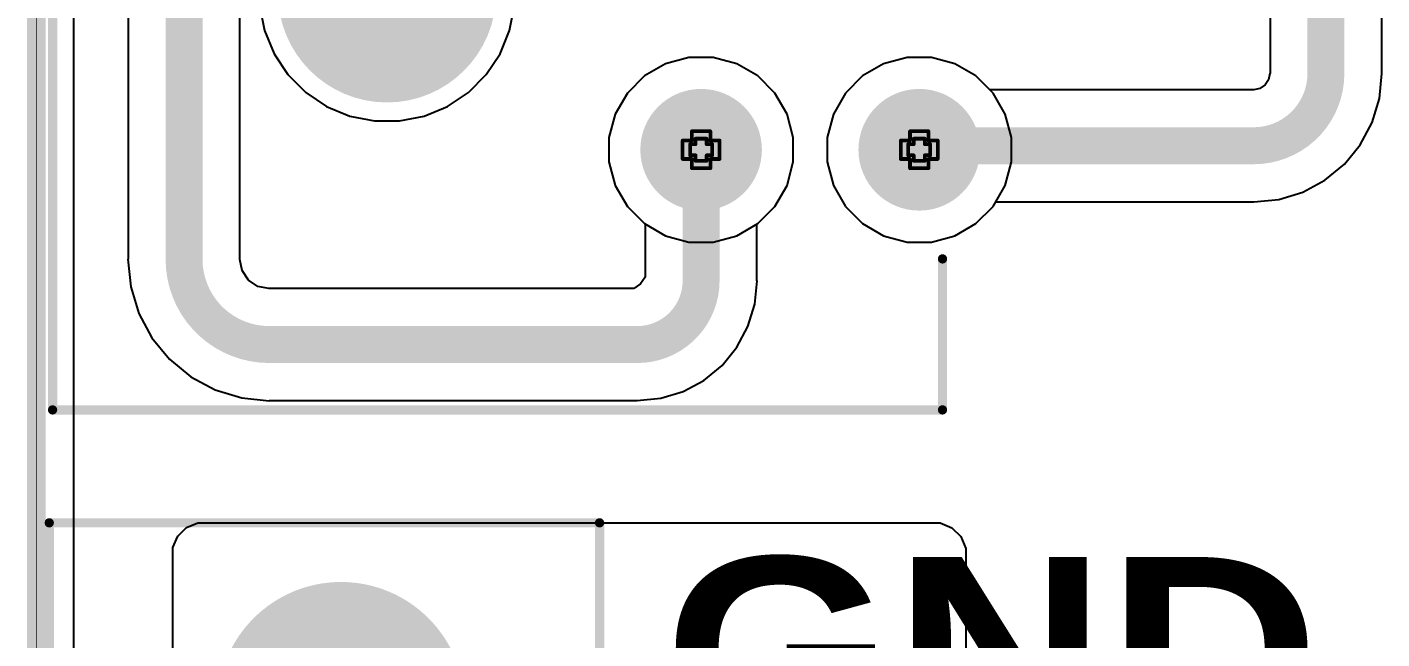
# Model space of a CAD drawing. Header units: inches. Extents: x 0 to 11.4, y 0 to 6.8.
# Drawn here: x -0.005 to 0.729, y 1.611 to 1.942 of the extents above; entities that cross this region are included whole.
import ezdxf

# ---------------------------------------------------------------- set-up
doc = ezdxf.new("R2010")
doc.units = ezdxf.units.IN
doc.header["$MEASUREMENT"] = 0
for name, color, linetype in [('Board Outline', 216, 'Continuous'), ('Bottom Layer', 5, 'Continuous'), ('Bottom Overlay', 54, 'Continuous'), ('Bottom Solder', 6, 'Continuous'), ('Dimension', 6, 'Continuous'), ('Drill Drawing', 1, 'Continuous'), ('Multi-Layer', 9, 'Continuous'), ('Pad Holes', 156, 'Continuous'), ('Top Layer', 1, 'Continuous'), ('Top Overlay', 2, 'Continuous'), ('Top Solder', 216, 'Continuous')]:
    doc.layers.add(name, color=color, linetype=linetype)
doc.styles.add('Arial Black_Bold', font='', dxfattribs={"height": 0.2})
doc.styles.get('Arial Black_Bold').set_extended_font_data('Arial Black', bold=True)

# ---------------------------------------------------------------- blocks, each defined once
blk = doc.blocks.new('691137710002_1')
at = {"layer": 'Bottom Layer'}
blk.add_hatch(color=5, dxfattribs=at).paths.add_polyline_path([(-0.03701, 0.06299), (-0.03701, -0.06299), (-0.16299, -0.06299), (-0.16299, 0.06299)])
h = blk.add_hatch(color=5, dxfattribs=at)
edge = h.paths.add_edge_path()
edge.add_arc((0.1, 0), 0.06299, 0, 360)
at = {"layer": 'Bottom Solder'}
blk.add_hatch(color=6, dxfattribs=at).paths.add_polyline_path([(-0.03301, 0.06699), (-0.03301, -0.06699), (-0.16699, -0.06699), (-0.16699, 0.06699)])
h = blk.add_hatch(color=6, dxfattribs=at)
edge = h.paths.add_edge_path()
edge.add_arc((0.1, 0), 0.06699, 0, 360)
at = {"layer": 'Multi-Layer'}
blk.add_hatch(color=9, dxfattribs=at).paths.add_polyline_path([(-0.03701, 0.06299), (-0.03701, -0.06299), (-0.16299, -0.06299), (-0.16299, 0.06299)])
h = blk.add_hatch(color=9, dxfattribs=at)
edge = h.paths.add_edge_path()
edge.add_arc((0.1, 0), 0.06299, 0, 360)
at = {"layer": 'Pad Holes'}
h = blk.add_hatch(color=7, dxfattribs=at)
edge = h.paths.add_edge_path()
edge.add_arc((-0.1, 0), 0.03346, 0, 360)
h = blk.add_hatch(color=7, dxfattribs=at)
edge = h.paths.add_edge_path()
edge.add_arc((0.1, 0), 0.03346, 0, 360)
at = {"layer": 'Top Layer'}
blk.add_hatch(color=1, dxfattribs=at).paths.add_polyline_path([(-0.03701, 0.06299), (-0.03701, -0.06299), (-0.16299, -0.06299), (-0.16299, 0.06299)])
h = blk.add_hatch(color=1, dxfattribs=at)
edge = h.paths.add_edge_path()
edge.add_arc((0.1, 0), 0.06299, 0, 360)
at = {"layer": 'Top Solder'}
blk.add_hatch(color=216, dxfattribs=at).paths.add_polyline_path([(-0.03301, 0.06699), (-0.03301, -0.06699), (-0.16699, -0.06699), (-0.16699, 0.06699)])
h = blk.add_hatch(color=216, dxfattribs=at)
edge = h.paths.add_edge_path()
edge.add_arc((0.1, 0), 0.06699, 0, 360)
at = {"layer": 'Top Overlay', "const_width": 0.005}
for points in [[(-0.197, 0.158), (-0.197, -0.14)], [(-0.197, 0.158), (0.199, 0.158)], [(0.199, 0.158), (0.199, -0.14)], [(-0.197, -0.14), (0.199, -0.14)]]:
    blk.add_lwpolyline(points, dxfattribs=at)
at = {"layer": 'Top Overlay', "const_width": 0.0025}
for points in [[(-0.19825, 0.158, 1), (-0.19575, 0.158, 1)], [(-0.19825, 0.158, 1), (-0.19575, 0.158, 1)], [(0.19775, 0.158, 1), (0.20025, 0.158, 1)], [(0.19775, 0.158, 1), (0.20025, 0.158, 1)], [(-0.19825, -0.14, 1), (-0.19575, -0.14, 1)], [(-0.19825, -0.14, 1), (-0.19575, -0.14, 1)], [(0.19775, -0.14, 1), (0.20025, -0.14, 1)], [(0.19775, -0.14, 1), (0.20025, -0.14, 1)]]:
    blk.add_lwpolyline(points, format="xyb", close=True, dxfattribs=at)
blk = doc.blocks.new('0430450800_B_55')
at = {"layer": 'Bottom Layer'}
h = blk.add_hatch(color=5, dxfattribs=at)
edge = h.paths.add_edge_path()
edge.add_arc((-0.17717, -0.02598), 0.02992, 0, 360)
h = blk.add_hatch(color=5, dxfattribs=at)
edge = h.paths.add_edge_path()
edge.add_arc((-0.05906, -0.02598), 0.02992, 0, 360)
h = blk.add_hatch(color=5, dxfattribs=at)
edge = h.paths.add_edge_path()
edge.add_arc((0.05906, -0.02598), 0.02992, 0, 360)
blk.add_hatch(color=5, dxfattribs=at).paths.add_polyline_path([(0.14724, 0.00394), (0.20709, 0.00394), (0.20709, -0.05591), (0.14724, -0.05591)])
h = blk.add_hatch(color=5, dxfattribs=at)
edge = h.paths.add_edge_path()
edge.add_arc((-0.17717, -0.14409), 0.02992, 0, 360)
h = blk.add_hatch(color=5, dxfattribs=at)
edge = h.paths.add_edge_path()
edge.add_arc((-0.05906, -0.14409), 0.02992, 0, 360)
h = blk.add_hatch(color=5, dxfattribs=at)
edge = h.paths.add_edge_path()
edge.add_arc((0.05906, -0.14409), 0.02992, 0, 360)
h = blk.add_hatch(color=5, dxfattribs=at)
edge = h.paths.add_edge_path()
edge.add_arc((0.17717, -0.14409), 0.02992, 0, 360)
at = {"layer": 'Bottom Solder'}
h = blk.add_hatch(color=6, dxfattribs=at)
edge = h.paths.add_edge_path()
edge.add_arc((-0.09252, 0.14409), 0.003, 0, 360)
h = blk.add_hatch(color=6, dxfattribs=at)
edge = h.paths.add_edge_path()
edge.add_arc((0.09252, 0.14409), 0.003, 0, 360)
h = blk.add_hatch(color=6, dxfattribs=at)
edge = h.paths.add_edge_path()
edge.add_arc((-0.17717, -0.02598), 0.03292, 0, 360)
h = blk.add_hatch(color=6, dxfattribs=at)
edge = h.paths.add_edge_path()
edge.add_arc((-0.05906, -0.02598), 0.03292, 0, 360)
h = blk.add_hatch(color=6, dxfattribs=at)
edge = h.paths.add_edge_path()
edge.add_arc((0.05906, -0.02598), 0.03292, 0, 360)
blk.add_hatch(color=6, dxfattribs=at).paths.add_polyline_path([(0.14424, 0.00694), (0.21009, 0.00694), (0.21009, -0.05891), (0.14424, -0.05891)])
h = blk.add_hatch(color=6, dxfattribs=at)
edge = h.paths.add_edge_path()
edge.add_arc((-0.17717, -0.14409), 0.03292, 0, 360)
h = blk.add_hatch(color=6, dxfattribs=at)
edge = h.paths.add_edge_path()
edge.add_arc((-0.05906, -0.14409), 0.03292, 0, 360)
h = blk.add_hatch(color=6, dxfattribs=at)
edge = h.paths.add_edge_path()
edge.add_arc((0.05906, -0.14409), 0.03292, 0, 360)
h = blk.add_hatch(color=6, dxfattribs=at)
edge = h.paths.add_edge_path()
edge.add_arc((0.17717, -0.14409), 0.03292, 0, 360)
at = {"layer": 'Multi-Layer'}
h = blk.add_hatch(color=9, dxfattribs=at)
edge = h.paths.add_edge_path()
edge.add_arc((-0.17717, -0.02598), 0.02992, 0, 360)
h = blk.add_hatch(color=9, dxfattribs=at)
edge = h.paths.add_edge_path()
edge.add_arc((-0.05906, -0.02598), 0.02992, 0, 360)
h = blk.add_hatch(color=9, dxfattribs=at)
edge = h.paths.add_edge_path()
edge.add_arc((0.05906, -0.02598), 0.02992, 0, 360)
blk.add_hatch(color=9, dxfattribs=at).paths.add_polyline_path([(0.14724, 0.00394), (0.20709, 0.00394), (0.20709, -0.05591), (0.14724, -0.05591)])
h = blk.add_hatch(color=9, dxfattribs=at)
edge = h.paths.add_edge_path()
edge.add_arc((-0.17717, -0.14409), 0.02992, 0, 360)
h = blk.add_hatch(color=9, dxfattribs=at)
edge = h.paths.add_edge_path()
edge.add_arc((-0.05906, -0.14409), 0.02992, 0, 360)
h = blk.add_hatch(color=9, dxfattribs=at)
edge = h.paths.add_edge_path()
edge.add_arc((0.05906, -0.14409), 0.02992, 0, 360)
h = blk.add_hatch(color=9, dxfattribs=at)
edge = h.paths.add_edge_path()
edge.add_arc((0.17717, -0.14409), 0.02992, 0, 360)
at = {"layer": 'Pad Holes'}
h = blk.add_hatch(color=7, dxfattribs=at)
edge = h.paths.add_edge_path()
edge.add_arc((-0.09252, 0.14409), 0.05906, 0, 360)
h = blk.add_hatch(color=7, dxfattribs=at)
edge = h.paths.add_edge_path()
edge.add_arc((0.09252, 0.14409), 0.05906, 0, 360)
h = blk.add_hatch(color=7, dxfattribs=at)
edge = h.paths.add_edge_path()
edge.add_arc((-0.17717, -0.02598), 0.02008, 0, 360)
h = blk.add_hatch(color=7, dxfattribs=at)
edge = h.paths.add_edge_path()
edge.add_arc((-0.05906, -0.02598), 0.02008, 0, 360)
h = blk.add_hatch(color=7, dxfattribs=at)
edge = h.paths.add_edge_path()
edge.add_arc((0.05906, -0.02598), 0.02008, 0, 360)
h = blk.add_hatch(color=7, dxfattribs=at)
edge = h.paths.add_edge_path()
edge.add_arc((0.17717, -0.02598), 0.02008, 0, 360)
h = blk.add_hatch(color=7, dxfattribs=at)
edge = h.paths.add_edge_path()
edge.add_arc((-0.17717, -0.14409), 0.02008, 0, 360)
h = blk.add_hatch(color=7, dxfattribs=at)
edge = h.paths.add_edge_path()
edge.add_arc((-0.05906, -0.14409), 0.02008, 0, 360)
h = blk.add_hatch(color=7, dxfattribs=at)
edge = h.paths.add_edge_path()
edge.add_arc((0.05906, -0.14409), 0.02008, 0, 360)
h = blk.add_hatch(color=7, dxfattribs=at)
edge = h.paths.add_edge_path()
edge.add_arc((0.17717, -0.14409), 0.02008, 0, 360)
at = {"layer": 'Top Layer'}
h = blk.add_hatch(color=1, dxfattribs=at)
edge = h.paths.add_edge_path()
edge.add_arc((-0.17717, -0.02598), 0.02992, 0, 360)
h = blk.add_hatch(color=1, dxfattribs=at)
edge = h.paths.add_edge_path()
edge.add_arc((-0.05906, -0.02598), 0.02992, 0, 360)
h = blk.add_hatch(color=1, dxfattribs=at)
edge = h.paths.add_edge_path()
edge.add_arc((0.05906, -0.02598), 0.02992, 0, 360)
blk.add_hatch(color=1, dxfattribs=at).paths.add_polyline_path([(0.14724, 0.00394), (0.20709, 0.00394), (0.20709, -0.05591), (0.14724, -0.05591)])
h = blk.add_hatch(color=1, dxfattribs=at)
edge = h.paths.add_edge_path()
edge.add_arc((-0.17717, -0.14409), 0.02992, 0, 360)
h = blk.add_hatch(color=1, dxfattribs=at)
edge = h.paths.add_edge_path()
edge.add_arc((-0.05906, -0.14409), 0.02992, 0, 360)
h = blk.add_hatch(color=1, dxfattribs=at)
edge = h.paths.add_edge_path()
edge.add_arc((0.05906, -0.14409), 0.02992, 0, 360)
h = blk.add_hatch(color=1, dxfattribs=at)
edge = h.paths.add_edge_path()
edge.add_arc((0.17717, -0.14409), 0.02992, 0, 360)
at = {"layer": 'Top Solder'}
h = blk.add_hatch(color=216, dxfattribs=at)
edge = h.paths.add_edge_path()
edge.add_arc((-0.09252, 0.14409), 0.003, 0, 360)
h = blk.add_hatch(color=216, dxfattribs=at)
edge = h.paths.add_edge_path()
edge.add_arc((0.09252, 0.14409), 0.003, 0, 360)
h = blk.add_hatch(color=216, dxfattribs=at)
edge = h.paths.add_edge_path()
edge.add_arc((-0.17717, -0.02598), 0.03292, 0, 360)
h = blk.add_hatch(color=216, dxfattribs=at)
edge = h.paths.add_edge_path()
edge.add_arc((-0.05906, -0.02598), 0.03292, 0, 360)
h = blk.add_hatch(color=216, dxfattribs=at)
edge = h.paths.add_edge_path()
edge.add_arc((0.05906, -0.02598), 0.03292, 0, 360)
blk.add_hatch(color=216, dxfattribs=at).paths.add_polyline_path([(0.14424, 0.00694), (0.21009, 0.00694), (0.21009, -0.05891), (0.14424, -0.05891)])
h = blk.add_hatch(color=216, dxfattribs=at)
edge = h.paths.add_edge_path()
edge.add_arc((-0.17717, -0.14409), 0.03292, 0, 360)
h = blk.add_hatch(color=216, dxfattribs=at)
edge = h.paths.add_edge_path()
edge.add_arc((-0.05906, -0.14409), 0.03292, 0, 360)
h = blk.add_hatch(color=216, dxfattribs=at)
edge = h.paths.add_edge_path()
edge.add_arc((0.05906, -0.14409), 0.03292, 0, 360)
h = blk.add_hatch(color=216, dxfattribs=at)
edge = h.paths.add_edge_path()
edge.add_arc((0.17717, -0.14409), 0.03292, 0, 360)
at = {"layer": 'Bottom Overlay', "const_width": 0.005}
for points in [[(-0.31791, 0.3252), (-0.31791, -0.15669)], [(-0.31791, 0.3252), (0.31791, 0.3252)], [(0.31791, 0.3252), (0.31791, -0.15669)], [(0.35906, -0.01063), (0.3315, -0.02638)], [(0.35906, -0.01063), (0.35906, -0.04213)], [(0.3315, -0.02638), (0.35906, -0.04213)], [(-0.31791, -0.15669), (-0.23622, -0.15669)], [(0.23622, -0.15669), (0.31791, -0.15669)]]:
    blk.add_lwpolyline(points, dxfattribs=at)
at = {"layer": 'Bottom Overlay', "const_width": 0.0025}
for points in [[(-0.31916, 0.3252, 1), (-0.31666, 0.3252, 1)], [(-0.31916, 0.3252, 1), (-0.31666, 0.3252, 1)], [(0.31666, 0.3252, 1), (0.31916, 0.3252, 1)], [(0.31666, 0.3252, 1), (0.31916, 0.3252, 1)], [(0.35781, -0.01063, 1), (0.36031, -0.01063, 1)], [(0.35781, -0.01063, 1), (0.36031, -0.01063, 1)], [(0.33025, -0.02638, 1), (0.33275, -0.02638, 1)], [(0.33025, -0.02638, 1), (0.33275, -0.02638, 1)], [(0.35781, -0.04213, 1), (0.36031, -0.04213, 1)], [(0.35781, -0.04213, 1), (0.36031, -0.04213, 1)], [(-0.31916, -0.15669, 1), (-0.31666, -0.15669, 1)], [(-0.31916, -0.15669, 1), (-0.31666, -0.15669, 1)], [(-0.23747, -0.15669, 1), (-0.23497, -0.15669, 1)], [(0.23497, -0.15669, 1), (0.23747, -0.15669, 1)], [(0.31666, -0.15669, 1), (0.31916, -0.15669, 1)], [(0.31666, -0.15669, 1), (0.31916, -0.15669, 1)]]:
    blk.add_lwpolyline(points, format="xyb", close=True, dxfattribs=at)

msp = doc.modelspace()

# ---------------------------------------------------------------- linework, layer by layer
at = {"layer": 'Board Outline', "const_width": 0.01}
msp.add_lwpolyline([(0, 0), (0, 3.93701)], dxfattribs=at)
at = {"layer": 'Bottom Layer'}
for p, q in [((0.02039, 0.02039), (0.02039, 3.2722)), ((0.72855, 1.91731), (0.72855, 2.75604)), ((0.66803, 1.97912), (0.66803, 1.91731)), ((0.12085, 1.95394), (0.1235, 1.9406)), ((0.25631, 1.9406), (0.25896, 1.95394)), ((0.1235, 1.9406), (0.12871, 1.92803)), ((0.2511, 1.92803), (0.25631, 1.9406)), ((0.12871, 1.92803), (0.13627, 1.91672)), ((0.24354, 1.91672), (0.2511, 1.92803)), ((0.34072, 1.92261), (0.32933, 1.91604)), ((0.35341, 1.92602), (0.34072, 1.92261)), ((0.36656, 1.92602), (0.35341, 1.92602)), ((0.37925, 1.92261), (0.36656, 1.92602)), ((0.39064, 1.91604), (0.37925, 1.92261)), ((0.45883, 1.92261), (0.44744, 1.91604)), ((0.47152, 1.92602), (0.45883, 1.92261)), ((0.48467, 1.92602), (0.47152, 1.92602)), ((0.49736, 1.92261), (0.48467, 1.92602)), ((0.50875, 1.91604), (0.49736, 1.92261)), ((0.13627, 1.91672), (0.14589, 1.9071)), ((0.23393, 1.9071), (0.24354, 1.91672)), ((0.32933, 1.91604), (0.32004, 1.90675)), ((0.39993, 1.90675), (0.39064, 1.91604)), ((0.44744, 1.91604), (0.43815, 1.90675)), ((0.51627, 1.90852), (0.50875, 1.91604)), ((0.66796, 1.91731), (0.6673, 1.91397)), ((0.66803, 1.91731), (0.66796, 1.91731)), ((0.72729, 1.90377), (0.72863, 1.91731)), ((0.72863, 1.91731), (0.72855, 1.91731)), ((0.65924, 1.90852), (0.51627, 1.90852)), ((0.66258, 1.90926), (0.65924, 1.90859)), ((0.65924, 1.90859), (0.65924, 1.90852)), ((0.66541, 1.91115), (0.66258, 1.90926)), ((0.6673, 1.91397), (0.66541, 1.91115)), ((0.14589, 1.9071), (0.1572, 1.89954)), ((0.22262, 1.89954), (0.23393, 1.9071)), ((0.32004, 1.90675), (0.31347, 1.89536)), ((0.4065, 1.89536), (0.39993, 1.90675)), ((0.43815, 1.90675), (0.43158, 1.89536)), ((0.72334, 1.89076), (0.72729, 1.90377)), ((0.1572, 1.89954), (0.16976, 1.89434)), ((0.16976, 1.89434), (0.1831, 1.89169)), ((0.19671, 1.89169), (0.21005, 1.89434)), ((0.21005, 1.89434), (0.22262, 1.89954)), ((0.31347, 1.89536), (0.31006, 1.88267)), ((0.40991, 1.88267), (0.4065, 1.89536)), ((0.43158, 1.89536), (0.42817, 1.88267)), ((0.1831, 1.89169), (0.19671, 1.89169)), ((0.71693, 1.87876), (0.72334, 1.89076)), ((0.31006, 1.88267), (0.31006, 1.86952)), ((0.40991, 1.86952), (0.40991, 1.88267)), ((0.42817, 1.88267), (0.42817, 1.86952)), ((0.7083, 1.86825), (0.71693, 1.87876)), ((0.31006, 1.86952), (0.31347, 1.85683)), ((0.4065, 1.85683), (0.40991, 1.86952)), ((0.42817, 1.86952), (0.43158, 1.85683)), ((0.69779, 1.85962), (0.7083, 1.86825)), ((0.31347, 1.85683), (0.32004, 1.84544)), ((0.39993, 1.84544), (0.4065, 1.85683)), ((0.43158, 1.85683), (0.43815, 1.84544)), ((0.68579, 1.85321), (0.69779, 1.85962)), ((0.65924, 1.84793), (0.67278, 1.84926)), ((0.67278, 1.84926), (0.68579, 1.85321)), ((0.32004, 1.84544), (0.32933, 1.83615)), ((0.39064, 1.83615), (0.39993, 1.84544)), ((0.43815, 1.84544), (0.44744, 1.83615)), ((0.50875, 1.83615), (0.51804, 1.84544)), ((0.51804, 1.84544), (0.51952, 1.848)), ((0.51952, 1.848), (0.65924, 1.848)), ((0.65924, 1.848), (0.65924, 1.84793)), ((0.32933, 1.83615), (0.34072, 1.82958)), ((0.37925, 1.82958), (0.39064, 1.83615)), ((0.44744, 1.83615), (0.45883, 1.82958)), ((0.49736, 1.82958), (0.50875, 1.83615)), ((0.34072, 1.82958), (0.35341, 1.82617)), ((0.36656, 1.82617), (0.37925, 1.82958)), ((0.45883, 1.82958), (0.47152, 1.82617)), ((0.48467, 1.82617), (0.49736, 1.82958)), ((0.35341, 1.82617), (0.36656, 1.82617)), ((0.47152, 1.82617), (0.48467, 1.82617)), ((0.08125, 1.67171), (0.08739, 1.67426)), ((0.08739, 1.67426), (0.09072, 1.67426)), ((0.09072, 1.67426), (0.09072, 1.67426)), ((0.09072, 1.67426), (0.486, 1.67426)), ((0.486, 1.67426), (0.48943, 1.67426)), ((0.48943, 1.67426), (0.49577, 1.67163)), ((0.074, 1.66087), (0.07654, 1.66701)), ((0.07654, 1.66701), (0.08125, 1.67171)), ((0.49577, 1.67163), (0.50062, 1.66678)), ((0.50062, 1.66678), (0.50324, 1.66045)), ((0.074, 1.65754), (0.074, 1.66087)), ((0.50324, 1.66045), (0.50324, 1.65702)), ((0.074, 1.49226), (0.074, 1.65754)), ((0.50324, 1.65702), (0.50324, 1.65702)), ((0.50324, 1.65702), (0.50324, 1.50317))]:
    msp.add_line(p, q, dxfattribs=at)
at = {"layer": 'Bottom Layer', "const_width": 0.02}
for points in [[(0.69829, 1.91731), (0.69829, 2.78191)], [(0.48026, 1.87826), (0.65924, 1.87826)]]:
    msp.add_lwpolyline(points, dxfattribs=at)
for points in [[(0.69829, 1.91731, -0.414214), (0.65924, 1.87826)], [(0.47809, 1.87609, -0.414214), (0.48026, 1.87826)]]:
    msp.add_lwpolyline(points, format="xyb", dxfattribs=at)
at = {"layer": 'Bottom Layer', "const_width": 0.01}
for points in [[(0.69329, 1.91731, 1), (0.70329, 1.91731, 1)], [(0.69329, 1.91731, 1), (0.70329, 1.91731, 1)], [(0.47309, 1.87609, 1), (0.48309, 1.87609, 1)], [(0.47526, 1.87826, 1), (0.48526, 1.87826, 1)], [(0.47526, 1.87826, 1), (0.48526, 1.87826, 1)], [(0.65424, 1.87826, 1), (0.66424, 1.87826, 1)], [(0.65424, 1.87826, 1), (0.66424, 1.87826, 1)]]:
    msp.add_lwpolyline(points, format="xyb", close=True, dxfattribs=at)
at = {"layer": 'Dimension', "const_width": 0.0005}
msp.add_lwpolyline([(0, 0), (0, 3.93701)], dxfattribs=at)
at = {"layer": 'Drill Drawing', "const_width": 0.002}
for points in [[(0.35498, 1.88109), (0.35498, 1.88609)], [(0.35498, 1.88609), (0.36498, 1.88609)], [(0.36498, 1.88109), (0.36498, 1.88609)], [(0.47309, 1.88109), (0.47309, 1.88609)], [(0.47309, 1.88609), (0.48309, 1.88609)], [(0.48309, 1.88109), (0.48309, 1.88609)], [(0.34998, 1.87109), (0.34998, 1.88109)], [(0.34998, 1.88109), (0.35498, 1.88109)], [(0.35398, 1.87309), (0.35398, 1.87909)], [(0.35398, 1.87909), (0.35698, 1.87909)], [(0.35698, 1.87909), (0.35698, 1.88209)], [(0.35698, 1.88209), (0.36298, 1.88209)], [(0.36298, 1.87909), (0.36298, 1.88209)], [(0.36298, 1.87909), (0.36598, 1.87909)], [(0.36498, 1.88109), (0.36998, 1.88109)], [(0.36598, 1.87309), (0.36598, 1.87909)], [(0.36998, 1.87109), (0.36998, 1.88109)], [(0.46809, 1.87109), (0.46809, 1.88109)], [(0.46809, 1.88109), (0.47309, 1.88109)], [(0.47209, 1.87309), (0.47209, 1.87909)], [(0.47209, 1.87909), (0.47509, 1.87909)], [(0.47509, 1.87909), (0.47509, 1.88209)], [(0.47509, 1.88209), (0.48109, 1.88209)], [(0.48109, 1.87909), (0.48109, 1.88209)], [(0.48109, 1.87909), (0.48409, 1.87909)], [(0.48309, 1.88109), (0.48809, 1.88109)], [(0.48409, 1.87309), (0.48409, 1.87909)], [(0.48809, 1.87109), (0.48809, 1.88109)], [(0.34998, 1.87109), (0.35498, 1.87109)], [(0.35398, 1.87309), (0.35698, 1.87309)], [(0.35498, 1.86609), (0.35498, 1.87109)], [(0.35698, 1.87009), (0.35698, 1.87309)], [(0.35698, 1.87009), (0.36298, 1.87009)], [(0.36298, 1.87309), (0.36598, 1.87309)], [(0.36298, 1.87009), (0.36298, 1.87309)], [(0.36498, 1.87109), (0.36998, 1.87109)], [(0.36498, 1.86609), (0.36498, 1.87109)], [(0.46809, 1.87109), (0.47309, 1.87109)], [(0.47209, 1.87309), (0.47509, 1.87309)], [(0.47309, 1.86609), (0.47309, 1.87109)], [(0.47509, 1.87009), (0.47509, 1.87309)], [(0.47509, 1.87009), (0.48109, 1.87009)], [(0.48109, 1.87309), (0.48409, 1.87309)], [(0.48109, 1.87009), (0.48109, 1.87309)], [(0.48309, 1.87109), (0.48809, 1.87109)], [(0.48309, 1.86609), (0.48309, 1.87109)], [(0.35498, 1.86609), (0.36498, 1.86609)], [(0.47309, 1.86609), (0.48309, 1.86609)]]:
    msp.add_lwpolyline(points, dxfattribs=at)
at = {"layer": 'Drill Drawing', "const_width": 0.001}
for points in [[(0.35448, 1.88609, 1), (0.35548, 1.88609, 1)], [(0.35448, 1.88609, 1), (0.35548, 1.88609, 1)], [(0.36448, 1.88609, 1), (0.36548, 1.88609, 1)], [(0.36448, 1.88609, 1), (0.36548, 1.88609, 1)], [(0.47259, 1.88609, 1), (0.47359, 1.88609, 1)], [(0.47259, 1.88609, 1), (0.47359, 1.88609, 1)], [(0.48259, 1.88609, 1), (0.48359, 1.88609, 1)], [(0.48259, 1.88609, 1), (0.48359, 1.88609, 1)], [(0.34948, 1.88109, 1), (0.35048, 1.88109, 1)], [(0.34948, 1.88109, 1), (0.35048, 1.88109, 1)], [(0.35348, 1.87909, 1), (0.35448, 1.87909, 1)], [(0.35348, 1.87909, 1), (0.35448, 1.87909, 1)], [(0.35448, 1.88109, 1), (0.35548, 1.88109, 1)], [(0.35448, 1.88109, 1), (0.35548, 1.88109, 1)], [(0.35648, 1.88209, 1), (0.35748, 1.88209, 1)], [(0.35648, 1.88209, 1), (0.35748, 1.88209, 1)], [(0.35648, 1.87909, 1), (0.35748, 1.87909, 1)], [(0.35648, 1.87909, 1), (0.35748, 1.87909, 1)], [(0.36248, 1.88209, 1), (0.36348, 1.88209, 1)], [(0.36248, 1.88209, 1), (0.36348, 1.88209, 1)], [(0.36248, 1.87909, 1), (0.36348, 1.87909, 1)], [(0.36248, 1.87909, 1), (0.36348, 1.87909, 1)], [(0.36448, 1.88109, 1), (0.36548, 1.88109, 1)], [(0.36448, 1.88109, 1), (0.36548, 1.88109, 1)], [(0.36548, 1.87909, 1), (0.36648, 1.87909, 1)], [(0.36548, 1.87909, 1), (0.36648, 1.87909, 1)], [(0.36948, 1.88109, 1), (0.37048, 1.88109, 1)], [(0.36948, 1.88109, 1), (0.37048, 1.88109, 1)], [(0.46759, 1.88109, 1), (0.46859, 1.88109, 1)], [(0.46759, 1.88109, 1), (0.46859, 1.88109, 1)], [(0.47159, 1.87909, 1), (0.47259, 1.87909, 1)], [(0.47159, 1.87909, 1), (0.47259, 1.87909, 1)], [(0.47259, 1.88109, 1), (0.47359, 1.88109, 1)], [(0.47259, 1.88109, 1), (0.47359, 1.88109, 1)], [(0.47459, 1.88209, 1), (0.47559, 1.88209, 1)], [(0.47459, 1.88209, 1), (0.47559, 1.88209, 1)], [(0.47459, 1.87909, 1), (0.47559, 1.87909, 1)], [(0.47459, 1.87909, 1), (0.47559, 1.87909, 1)], [(0.48059, 1.88209, 1), (0.48159, 1.88209, 1)], [(0.48059, 1.88209, 1), (0.48159, 1.88209, 1)], [(0.48059, 1.87909, 1), (0.48159, 1.87909, 1)], [(0.48059, 1.87909, 1), (0.48159, 1.87909, 1)], [(0.48259, 1.88109, 1), (0.48359, 1.88109, 1)], [(0.48259, 1.88109, 1), (0.48359, 1.88109, 1)], [(0.48359, 1.87909, 1), (0.48459, 1.87909, 1)], [(0.48359, 1.87909, 1), (0.48459, 1.87909, 1)], [(0.48759, 1.88109, 1), (0.48859, 1.88109, 1)], [(0.48759, 1.88109, 1), (0.48859, 1.88109, 1)], [(0.34948, 1.87109, 1), (0.35048, 1.87109, 1)], [(0.34948, 1.87109, 1), (0.35048, 1.87109, 1)], [(0.35348, 1.87309, 1), (0.35448, 1.87309, 1)], [(0.35348, 1.87309, 1), (0.35448, 1.87309, 1)], [(0.35448, 1.87109, 1), (0.35548, 1.87109, 1)], [(0.35448, 1.87109, 1), (0.35548, 1.87109, 1)], [(0.35648, 1.87309, 1), (0.35748, 1.87309, 1)], [(0.35648, 1.87309, 1), (0.35748, 1.87309, 1)], [(0.35648, 1.87009, 1), (0.35748, 1.87009, 1)], [(0.35648, 1.87009, 1), (0.35748, 1.87009, 1)], [(0.36248, 1.87309, 1), (0.36348, 1.87309, 1)], [(0.36248, 1.87309, 1), (0.36348, 1.87309, 1)], [(0.36248, 1.87009, 1), (0.36348, 1.87009, 1)], [(0.36248, 1.87009, 1), (0.36348, 1.87009, 1)], [(0.36448, 1.87109, 1), (0.36548, 1.87109, 1)], [(0.36448, 1.87109, 1), (0.36548, 1.87109, 1)], [(0.36548, 1.87309, 1), (0.36648, 1.87309, 1)], [(0.36548, 1.87309, 1), (0.36648, 1.87309, 1)], [(0.36948, 1.87109, 1), (0.37048, 1.87109, 1)], [(0.36948, 1.87109, 1), (0.37048, 1.87109, 1)], [(0.46759, 1.87109, 1), (0.46859, 1.87109, 1)], [(0.46759, 1.87109, 1), (0.46859, 1.87109, 1)], [(0.47159, 1.87309, 1), (0.47259, 1.87309, 1)], [(0.47159, 1.87309, 1), (0.47259, 1.87309, 1)], [(0.47259, 1.87109, 1), (0.47359, 1.87109, 1)], [(0.47259, 1.87109, 1), (0.47359, 1.87109, 1)], [(0.47459, 1.87309, 1), (0.47559, 1.87309, 1)], [(0.47459, 1.87309, 1), (0.47559, 1.87309, 1)], [(0.47459, 1.87009, 1), (0.47559, 1.87009, 1)], [(0.47459, 1.87009, 1), (0.47559, 1.87009, 1)], [(0.48059, 1.87309, 1), (0.48159, 1.87309, 1)], [(0.48059, 1.87309, 1), (0.48159, 1.87309, 1)], [(0.48059, 1.87009, 1), (0.48159, 1.87009, 1)], [(0.48059, 1.87009, 1), (0.48159, 1.87009, 1)], [(0.48259, 1.87109, 1), (0.48359, 1.87109, 1)], [(0.48259, 1.87109, 1), (0.48359, 1.87109, 1)], [(0.48359, 1.87309, 1), (0.48459, 1.87309, 1)], [(0.48359, 1.87309, 1), (0.48459, 1.87309, 1)], [(0.48759, 1.87109, 1), (0.48859, 1.87109, 1)], [(0.48759, 1.87109, 1), (0.48859, 1.87109, 1)], [(0.35448, 1.86609, 1), (0.35548, 1.86609, 1)], [(0.35448, 1.86609, 1), (0.35548, 1.86609, 1)], [(0.36448, 1.86609, 1), (0.36548, 1.86609, 1)], [(0.36448, 1.86609, 1), (0.36548, 1.86609, 1)], [(0.47259, 1.86609, 1), (0.47359, 1.86609, 1)], [(0.47259, 1.86609, 1), (0.47359, 1.86609, 1)], [(0.48259, 1.86609, 1), (0.48359, 1.86609, 1)], [(0.48259, 1.86609, 1), (0.48359, 1.86609, 1)]]:
    msp.add_lwpolyline(points, format="xyb", close=True, dxfattribs=at)
at = {"layer": 'Top Layer'}
for p, q in [((0.02039, 0.02039), (0.02039, 3.27657)), ((0.04974, 2.53313), (0.04974, 1.81683)), ((0.11026, 1.81683), (0.11026, 2.53313)), ((0.12085, 1.95394), (0.1235, 1.9406)), ((0.25631, 1.9406), (0.25896, 1.95394)), ((0.1235, 1.9406), (0.12871, 1.92803)), ((0.2511, 1.92803), (0.25631, 1.9406)), ((0.12871, 1.92803), (0.13627, 1.91672)), ((0.24354, 1.91672), (0.2511, 1.92803)), ((0.34072, 1.92261), (0.32933, 1.91604)), ((0.35341, 1.92602), (0.34072, 1.92261)), ((0.36656, 1.92602), (0.35341, 1.92602)), ((0.37925, 1.92261), (0.36656, 1.92602)), ((0.39064, 1.91604), (0.37925, 1.92261)), ((0.45883, 1.92261), (0.44744, 1.91604)), ((0.47152, 1.92602), (0.45883, 1.92261)), ((0.48467, 1.92602), (0.47152, 1.92602)), ((0.49736, 1.92261), (0.48467, 1.92602)), ((0.50875, 1.91604), (0.49736, 1.92261)), ((0.13627, 1.91672), (0.14589, 1.9071)), ((0.23393, 1.9071), (0.24354, 1.91672)), ((0.32933, 1.91604), (0.32004, 1.90675)), ((0.39993, 1.90675), (0.39064, 1.91604)), ((0.44744, 1.91604), (0.43815, 1.90675)), ((0.51804, 1.90675), (0.50875, 1.91604)), ((0.14589, 1.9071), (0.1572, 1.89954)), ((0.22262, 1.89954), (0.23393, 1.9071)), ((0.32004, 1.90675), (0.31347, 1.89536)), ((0.4065, 1.89536), (0.39993, 1.90675)), ((0.43815, 1.90675), (0.43158, 1.89536)), ((0.52461, 1.89536), (0.51804, 1.90675)), ((0.1572, 1.89954), (0.16976, 1.89434)), ((0.16976, 1.89434), (0.1831, 1.89169)), ((0.19671, 1.89169), (0.21005, 1.89434)), ((0.21005, 1.89434), (0.22262, 1.89954)), ((0.31347, 1.89536), (0.31006, 1.88267)), ((0.40991, 1.88267), (0.4065, 1.89536)), ((0.43158, 1.89536), (0.42817, 1.88267)), ((0.52802, 1.88267), (0.52461, 1.89536)), ((0.1831, 1.89169), (0.19671, 1.89169)), ((0.31006, 1.88267), (0.31006, 1.86952)), ((0.40991, 1.86952), (0.40991, 1.88267)), ((0.42817, 1.88267), (0.42817, 1.86952)), ((0.52802, 1.86952), (0.52802, 1.88267)), ((0.31006, 1.86952), (0.31347, 1.85683)), ((0.4065, 1.85683), (0.40991, 1.86952)), ((0.42817, 1.86952), (0.43158, 1.85683)), ((0.52461, 1.85683), (0.52802, 1.86952)), ((0.31347, 1.85683), (0.32004, 1.84544)), ((0.39993, 1.84544), (0.4065, 1.85683)), ((0.43158, 1.85683), (0.43815, 1.84544)), ((0.51804, 1.84544), (0.52461, 1.85683)), ((0.32004, 1.84544), (0.32933, 1.83615)), ((0.39064, 1.83615), (0.39993, 1.84544)), ((0.43815, 1.84544), (0.44744, 1.83615)), ((0.50875, 1.83615), (0.51804, 1.84544)), ((0.32933, 1.83615), (0.32973, 1.83592)), ((0.32973, 1.83592), (0.32973, 1.80711)), ((0.39024, 1.83592), (0.39064, 1.83615)), ((0.39024, 1.80527), (0.39024, 1.83592)), ((0.44744, 1.83615), (0.45883, 1.82958)), ((0.49736, 1.82958), (0.50875, 1.83615)), ((0.45883, 1.82958), (0.47152, 1.82617)), ((0.48467, 1.82617), (0.49736, 1.82958)), ((0.47152, 1.82617), (0.48467, 1.82617)), ((0.04974, 1.81683), (0.04963, 1.81683)), ((0.04963, 1.81683), (0.0511, 1.80191)), ((0.11023, 1.81664), (0.11026, 1.81683)), ((0.11141, 1.81074), (0.11023, 1.81664)), ((0.11486, 1.80557), (0.11141, 1.81074)), ((0.12003, 1.80212), (0.11486, 1.80557)), ((0.32973, 1.80711), (0.3272, 1.8035)), ((0.38905, 1.79261), (0.3903, 1.80527)), ((0.3903, 1.80527), (0.39024, 1.80527)), ((0.0511, 1.80191), (0.05545, 1.78756)), ((0.12592, 1.80095), (0.12003, 1.80212)), ((0.12612, 1.80097), (0.12592, 1.80095)), ((0.32359, 1.80097), (0.12612, 1.80097)), ((0.3272, 1.8035), (0.32359, 1.80097)), ((0.38536, 1.78044), (0.38905, 1.79261)), ((0.05545, 1.78756), (0.06252, 1.77434)), ((0.37936, 1.76923), (0.38536, 1.78044)), ((0.06252, 1.77434), (0.07203, 1.76275)), ((0.3713, 1.7594), (0.37936, 1.76923)), ((0.07203, 1.76275), (0.08363, 1.75324)), ((0.36147, 1.75133), (0.3713, 1.7594)), ((0.08363, 1.75324), (0.09685, 1.74617)), ((0.09685, 1.74617), (0.1112, 1.74182)), ((0.35025, 1.74534), (0.36147, 1.75133)), ((0.1112, 1.74182), (0.12612, 1.74035)), ((0.12612, 1.74035), (0.12612, 1.74046)), ((0.12612, 1.74046), (0.32543, 1.74046)), ((0.32543, 1.7404), (0.33809, 1.74165)), ((0.32543, 1.74046), (0.32543, 1.7404)), ((0.33809, 1.74165), (0.35025, 1.74534))]:
    msp.add_line(p, q, dxfattribs=at)
at = {"layer": 'Top Layer', "const_width": 0.02}
for points in [[(0.08, 1.81683), (0.08, 2.53313)], [(0.35998, 1.80527), (0.35998, 1.87609)], [(0.12612, 1.77071), (0.32543, 1.77071)]]:
    msp.add_lwpolyline(points, dxfattribs=at)
at = {"layer": 'Top Layer', "const_width": 0.01}
for points in [[(0.35498, 1.87609, 1), (0.36498, 1.87609, 1)], [(0.075, 1.81683, 1), (0.085, 1.81683, 1)], [(0.075, 1.81683, 1), (0.085, 1.81683, 1)], [(0.35498, 1.80527, 1), (0.36498, 1.80527, 1)], [(0.35498, 1.80527, 1), (0.36498, 1.80527, 1)], [(0.12112, 1.77071, 1), (0.13112, 1.77071, 1)], [(0.12112, 1.77071, 1), (0.13112, 1.77071, 1)], [(0.32043, 1.77071, 1), (0.33043, 1.77071, 1)], [(0.32043, 1.77071, 1), (0.33043, 1.77071, 1)]]:
    msp.add_lwpolyline(points, format="xyb", close=True, dxfattribs=at)
at = {"layer": 'Top Layer', "const_width": 0.02}
for points in [[(0.12612, 1.77071, -0.414214), (0.08, 1.81683)], [(0.35998, 1.80527, -0.414214), (0.32543, 1.77071)]]:
    msp.add_lwpolyline(points, format="xyb", dxfattribs=at)

# ---------------------------------------------------------------- block references
at = {"rotation": 90}
for name, p in [('0430450800_B_55', (0.334, 2.05326)), ('691137710002_1', (0.165, 1.47526))]:
    msp.add_blockref(name, p, dxfattribs=at)

# ---------------------------------------------------------------- texts
at = {"layer": 'Top Overlay', "style": 'Arial Black_Bold'}
msp.add_text('GND', height=0.1, dxfattribs=at).set_placement((0.33972, 1.55578))

doc.saveas('drawing.dxf')
